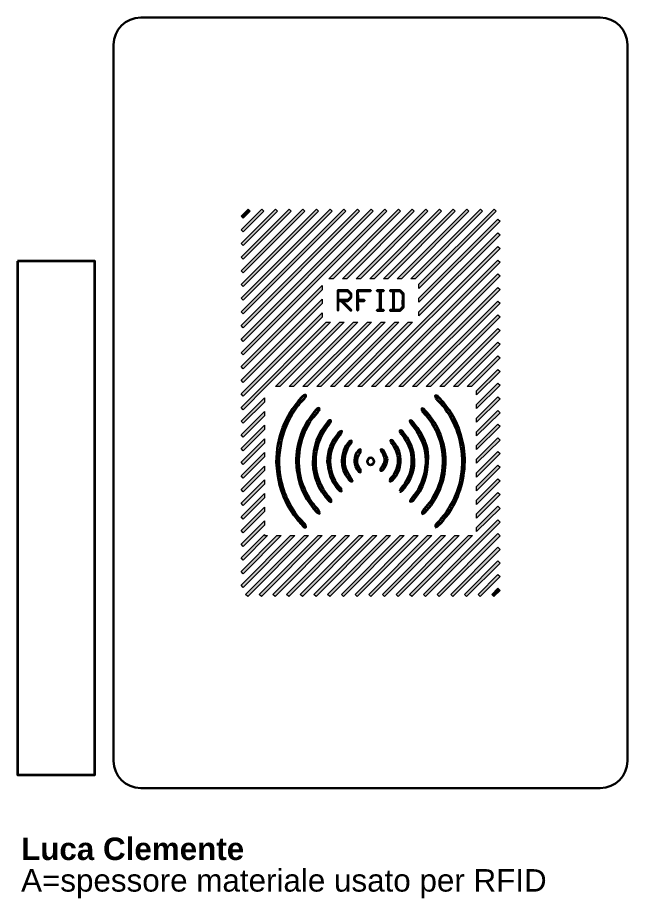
# Model space of a CAD drawing. Header units: inches. Extents: x 47 to 194, y 46 to 190.
# Drawn here: x 46.6 to 141.5, y 45.6 to 182.8 of the extents above; entities that cross this region are included whole.
import ezdxf

# ---------------------------------------------------------------- set-up
doc = ezdxf.new("R2010")
doc.units = ezdxf.units.IN
doc.header["$MEASUREMENT"] = 0
for name, color, linetype in [('engrave', 7, 'Continuous'), ('incisione', 7, 'Continuous'), ('Predefinito', 7, 'Continuous'), ('taglio', 7, 'Continuous')]:
    doc.layers.add(name, color=color, linetype=linetype)

# ---------------------------------------------------------------- blocks, each defined once
blk = doc.blocks.new('block 4')
at = {"layer": 'engrave', "color": 7, "lineweight": 35}
for points in [[(98.51, 139.18), (98.51, 139.72), (98.04, 140.18), (97.98, 140.24), (96.4, 140.24), (96.4, 137.16), (96.47, 137.16), (96.47, 138.65), (96.94, 138.65), (98.45, 137.13), (98.51, 137.18), (97.83, 137.85), (97.5, 138.18), (97.03, 138.65), (97.97, 138.65), (98.51, 139.18)], [(96.47, 138.72), (96.47, 140.18), (97.95, 140.18), (97.99, 140.13), (98.43, 139.69), (98.43, 139.2), (97.95, 138.72), (96.47, 138.72)]]:
    blk.add_lwpolyline(points, dxfattribs=at)
blk = doc.blocks.new('block 5')
at = {"layer": 'engrave', "color": 7, "lineweight": 35}
for points in [[(106.1, 140.24), (104.57, 140.24), (104.57, 140.18), (105.04, 140.18), (105.04, 137.2), (105.04, 137.19), (104.57, 137.19), (104.57, 137.13), (106.1, 137.13), (106.63, 137.66), (106.63, 139.72), (106.1, 140.24)], [(106.56, 137.68), (106.08, 137.19), (105.11, 137.19), (105.11, 140.18), (106.08, 140.18), (106.56, 139.69), (106.56, 137.68)]]:
    blk.add_lwpolyline(points, dxfattribs=at)
blk = doc.blocks.new('block 3')
at = {"layer": 'engrave'}
h = blk.add_hatch(color=7, dxfattribs=at)
h.dxf.hatch_style = 2
h.paths.add_polyline_path([(98.51, 139.18), (98.51, 139.72), (98.04, 140.18), (97.98, 140.24), (96.4, 140.24), (96.4, 137.16), (96.47, 137.16), (96.47, 138.65), (96.94, 138.65), (98.45, 137.13), (98.51, 137.18), (97.83, 137.85), (97.5, 138.18), (97.03, 138.65), (97.97, 138.65)])
h.paths.add_polyline_path([(96.47, 138.72), (96.47, 140.18), (97.95, 140.18), (97.99, 140.13), (98.43, 139.69), (98.43, 139.2), (97.95, 138.72)])
h = blk.add_hatch(color=7, dxfattribs=at)
h.dxf.hatch_style = 2
h.paths.add_polyline_path([(99.52, 140.18), (101.52, 140.18), (101.52, 140.24), (99.46, 140.24), (99.46, 137.16), (99.52, 137.16), (99.52, 138.65), (100.51, 138.65), (100.51, 138.72), (99.52, 138.72)])
h = blk.add_hatch(color=7, dxfattribs=at)
h.dxf.hatch_style = 2
h.paths.add_polyline_path([(103.08, 140.18), (103.55, 140.18), (103.55, 140.24), (102.53, 140.24), (102.53, 140.18), (103.01, 140.18), (103.01, 137.19), (102.53, 137.19), (102.53, 137.13), (103.55, 137.13), (103.55, 137.19), (103.08, 137.19)])
h = blk.add_hatch(color=7, dxfattribs=at)
h.dxf.hatch_style = 2
h.paths.add_polyline_path([(106.1, 140.24), (104.57, 140.24), (104.57, 140.18), (105.04, 140.18), (105.04, 137.2), (105.04, 137.19), (104.57, 137.19), (104.57, 137.13), (106.1, 137.13), (106.63, 137.66), (106.63, 139.72)])
h.paths.add_polyline_path([(106.56, 137.68), (106.08, 137.19), (105.11, 137.19), (105.11, 140.18), (106.08, 140.18), (106.56, 139.69)])
at = {"layer": 'engrave', "color": 7, "lineweight": 35}
for points in [[(99.52, 140.18), (101.52, 140.18), (101.52, 140.24), (99.46, 140.24), (99.46, 137.16), (99.52, 137.16), (99.52, 138.65), (100.51, 138.65), (100.51, 138.72), (99.52, 138.72), (99.52, 140.18)], [(103.08, 140.18), (103.55, 140.18), (103.55, 140.24), (102.53, 140.24), (102.53, 140.18), (103.01, 140.18), (103.01, 137.19), (102.53, 137.19), (102.53, 137.13), (103.55, 137.13), (103.55, 137.19), (103.08, 137.19), (103.08, 140.18)]]:
    blk.add_lwpolyline(points, dxfattribs=at)
at = {"layer": 'engrave'}
for name in ['block 4', 'block 5']:
    blk.add_blockref(name, (0, 0), dxfattribs=at)
blk = doc.blocks.new('block 6')
at = {"layer": 'engrave', "color": 7, "lineweight": 35}
for points in [[(98.51, 139.18), (98.51, 139.72), (98.04, 140.18), (97.98, 140.24), (96.4, 140.24), (96.4, 137.16), (96.47, 137.16), (96.47, 138.61), (96.51, 138.65), (96.94, 138.65), (98.45, 137.13), (98.51, 137.18), (97.83, 137.85), (97.5, 138.18), (97.03, 138.65), (97.97, 138.65), (98.51, 139.18)], [(96.47, 138.72), (96.47, 140.18), (97.95, 140.18), (97.99, 140.13), (98.43, 139.69), (98.43, 139.2), (97.95, 138.72), (96.47, 138.72)]]:
    blk.add_lwpolyline(points, dxfattribs=at)
blk = doc.blocks.new('block 8')
at = {"layer": 'engrave'}
h = blk.add_hatch(color=7, dxfattribs=at)
h.dxf.hatch_style = 2
h.paths.add_polyline_path([(81.67, 151.5), (81.34, 151.83), (82.43, 152.92), (82.76, 152.59)])
at = {"layer": 'engrave', "lineweight": 0}
blk.add_lwpolyline([(81.67, 151.5), (81.34, 151.83), (82.43, 152.92), (82.76, 152.59), (81.67, 151.5)], dxfattribs=at)
blk = doc.blocks.new('block 9')
at = {"layer": 'engrave'}
h = blk.add_hatch(color=7, dxfattribs=at)
h.dxf.hatch_style = 2
h.paths.add_polyline_path([(81.67, 149.37), (81.34, 149.7), (84.56, 152.92), (84.89, 152.59)])
at = {"layer": 'engrave', "lineweight": 0}
blk.add_lwpolyline([(81.67, 149.37), (81.34, 149.7), (84.56, 152.92), (84.89, 152.59), (81.67, 149.37)], dxfattribs=at)
blk = doc.blocks.new('block 10')
at = {"layer": 'engrave'}
h = blk.add_hatch(color=7, dxfattribs=at)
h.dxf.hatch_style = 2
h.paths.add_polyline_path([(81.67, 147.24), (81.34, 147.57), (86.69, 152.92), (87.02, 152.59)])
at = {"layer": 'engrave', "lineweight": 0}
blk.add_lwpolyline([(81.67, 147.24), (81.34, 147.57), (86.69, 152.92), (87.02, 152.59), (81.67, 147.24)], dxfattribs=at)
blk = doc.blocks.new('block 11')
at = {"layer": 'engrave'}
h = blk.add_hatch(color=7, dxfattribs=at)
h.dxf.hatch_style = 2
h.paths.add_polyline_path([(81.67, 145.11), (81.34, 145.44), (88.82, 152.92), (89.15, 152.59)])
at = {"layer": 'engrave', "lineweight": 0}
blk.add_lwpolyline([(81.67, 145.11), (81.34, 145.44), (88.82, 152.92), (89.15, 152.59), (81.67, 145.11)], dxfattribs=at)
blk = doc.blocks.new('block 12')
at = {"layer": 'engrave'}
h = blk.add_hatch(color=7, dxfattribs=at)
h.dxf.hatch_style = 2
h.paths.add_polyline_path([(81.67, 142.98), (81.34, 143.31), (90.95, 152.92), (91.28, 152.59)])
at = {"layer": 'engrave', "lineweight": 0}
blk.add_lwpolyline([(81.67, 142.98), (81.34, 143.31), (90.95, 152.92), (91.28, 152.59), (81.67, 142.98)], dxfattribs=at)
blk = doc.blocks.new('block 13')
at = {"layer": 'engrave'}
h = blk.add_hatch(color=7, dxfattribs=at)
h.dxf.hatch_style = 2
h.paths.add_polyline_path([(81.67, 140.85), (81.34, 141.18), (93.07, 152.92), (93.4, 152.59)])
at = {"layer": 'engrave', "lineweight": 0}
blk.add_lwpolyline([(81.67, 140.85), (81.34, 141.18), (93.07, 152.92), (93.4, 152.59), (81.67, 140.85)], dxfattribs=at)
blk = doc.blocks.new('block 14')
at = {"layer": 'engrave'}
h = blk.add_hatch(color=7, dxfattribs=at)
h.dxf.hatch_style = 2
h.paths.add_polyline_path([(81.67, 138.72), (81.34, 139.05), (95.2, 152.92), (95.53, 152.59)])
at = {"layer": 'engrave', "lineweight": 0}
blk.add_lwpolyline([(81.67, 138.72), (81.34, 139.05), (95.2, 152.92), (95.53, 152.59), (81.67, 138.72)], dxfattribs=at)
blk = doc.blocks.new('block 15')
at = {"layer": 'engrave'}
h = blk.add_hatch(color=7, dxfattribs=at)
h.dxf.hatch_style = 2
h.paths.add_polyline_path([(81.67, 136.59), (81.34, 136.92), (97.33, 152.92), (97.66, 152.59)])
at = {"layer": 'engrave', "lineweight": 0}
blk.add_lwpolyline([(81.67, 136.59), (81.34, 136.92), (97.33, 152.92), (97.66, 152.59), (81.67, 136.59)], dxfattribs=at)
blk = doc.blocks.new('block 16')
at = {"layer": 'engrave'}
h = blk.add_hatch(color=7, dxfattribs=at)
h.dxf.hatch_style = 2
h.paths.add_polyline_path([(81.67, 134.46), (81.34, 134.79), (99.47, 152.92), (99.8, 152.59)])
at = {"layer": 'engrave', "lineweight": 0}
blk.add_lwpolyline([(81.67, 134.46), (81.34, 134.79), (99.47, 152.92), (99.8, 152.59), (81.67, 134.46)], dxfattribs=at)
blk = doc.blocks.new('block 17')
at = {"layer": 'engrave'}
h = blk.add_hatch(color=7, dxfattribs=at)
h.dxf.hatch_style = 2
h.paths.add_polyline_path([(81.67, 132.33), (81.34, 132.66), (101.59, 152.92), (101.92, 152.59)])
at = {"layer": 'engrave', "lineweight": 0}
blk.add_lwpolyline([(81.67, 132.33), (81.34, 132.66), (101.59, 152.92), (101.92, 152.59), (81.67, 132.33)], dxfattribs=at)
blk = doc.blocks.new('block 18')
at = {"layer": 'engrave'}
h = blk.add_hatch(color=7, dxfattribs=at)
h.dxf.hatch_style = 2
h.paths.add_polyline_path([(81.67, 130.21), (81.34, 130.54), (103.72, 152.92), (104.05, 152.59)])
at = {"layer": 'engrave', "lineweight": 0}
blk.add_lwpolyline([(81.67, 130.21), (81.34, 130.54), (103.72, 152.92), (104.05, 152.59), (81.67, 130.21)], dxfattribs=at)
blk = doc.blocks.new('block 19')
at = {"layer": 'engrave'}
h = blk.add_hatch(color=7, dxfattribs=at)
h.dxf.hatch_style = 2
h.paths.add_polyline_path([(106.18, 152.58), (95.67, 142.07), (95.01, 142.07), (105.85, 152.92)])
h = blk.add_hatch(color=7, dxfattribs=at)
h.dxf.hatch_style = 2
h.paths.add_polyline_path([(81.34, 128.41), (93.96, 141.02), (93.96, 140.36), (81.67, 128.07)])
at = {"layer": 'engrave', "lineweight": 0}
for points in [[(106.18, 152.58), (95.67, 142.07), (95.01, 142.07), (105.85, 152.92), (106.18, 152.58)], [(81.34, 128.41), (93.96, 141.02), (93.96, 140.36), (81.67, 128.07), (81.34, 128.41)]]:
    blk.add_lwpolyline(points, dxfattribs=at)
blk = doc.blocks.new('block 20')
at = {"layer": 'engrave'}
h = blk.add_hatch(color=7, dxfattribs=at)
h.dxf.hatch_style = 2
h.paths.add_polyline_path([(108.31, 152.58), (97.8, 142.07), (97.14, 142.07), (107.98, 152.92)])
h = blk.add_hatch(color=7, dxfattribs=at)
h.dxf.hatch_style = 2
h.paths.add_polyline_path([(81.34, 126.27), (93.96, 138.89), (93.96, 138.23), (81.67, 125.94)])
at = {"layer": 'engrave', "lineweight": 0}
for points in [[(108.31, 152.58), (97.8, 142.07), (97.14, 142.07), (107.98, 152.92), (108.31, 152.58)], [(81.34, 126.27), (93.96, 138.89), (93.96, 138.23), (81.67, 125.94), (81.34, 126.27)]]:
    blk.add_lwpolyline(points, dxfattribs=at)
blk = doc.blocks.new('block 21')
at = {"layer": 'engrave'}
h = blk.add_hatch(color=7, dxfattribs=at)
h.dxf.hatch_style = 2
h.paths.add_polyline_path([(110.44, 152.58), (99.93, 142.07), (99.27, 142.07), (110.11, 152.92)])
h = blk.add_hatch(color=7, dxfattribs=at)
h.dxf.hatch_style = 2
h.paths.add_polyline_path([(98.04, 140.18), (97.99, 140.13), (97.95, 140.18), (97.37, 140.18), (97.44, 140.24), (97.98, 140.24)])
h = blk.add_hatch(color=7, dxfattribs=at)
h.dxf.hatch_style = 2
h.paths.add_polyline_path([(96.47, 138.72), (96.58, 138.72), (96.4, 138.54), (96.4, 139.21), (96.47, 139.28)])
h = blk.add_hatch(color=7, dxfattribs=at)
h.dxf.hatch_style = 2
h.paths.add_polyline_path([(81.34, 124.14), (93.96, 136.76), (93.96, 136.1), (81.67, 123.81)])
at = {"layer": 'engrave', "lineweight": 0}
for points in [[(110.44, 152.58), (99.93, 142.07), (99.27, 142.07), (110.11, 152.92), (110.44, 152.58)], [(98.04, 140.18), (97.99, 140.13), (97.95, 140.18), (97.37, 140.18), (97.44, 140.24), (97.98, 140.24), (98.04, 140.18)], [(96.47, 138.72), (96.58, 138.72), (96.4, 138.54), (96.4, 139.21), (96.47, 139.28), (96.47, 138.72)], [(81.34, 124.14), (93.96, 136.76), (93.96, 136.1), (81.67, 123.81), (81.34, 124.14)]]:
    blk.add_lwpolyline(points, dxfattribs=at)
blk = doc.blocks.new('block 22')
at = {"layer": 'engrave'}
h = blk.add_hatch(color=7, dxfattribs=at)
h.dxf.hatch_style = 2
h.paths.add_polyline_path([(112.57, 152.58), (102.06, 142.07), (101.39, 142.07), (112.24, 152.92)])
h = blk.add_hatch(color=7, dxfattribs=at)
h.dxf.hatch_style = 2
h.paths.add_polyline_path([(100.23, 140.24), (100.16, 140.18), (99.52, 140.18), (99.52, 139.54), (99.46, 139.47), (99.46, 140.14), (99.57, 140.24)])
h = blk.add_hatch(color=7, dxfattribs=at)
h.dxf.hatch_style = 2
h.paths.add_polyline_path([(97.5, 138.18), (97.83, 137.85), (97.79, 137.8), (97.45, 138.13)])
h = blk.add_hatch(color=7, dxfattribs=at)
h.dxf.hatch_style = 2
h.paths.add_polyline_path([(94.62, 135.3), (95.28, 135.3), (85.27, 125.28), (81.67, 121.68), (81.34, 122.01)])
at = {"layer": 'engrave', "lineweight": 0}
for points in [[(112.57, 152.58), (102.06, 142.07), (101.39, 142.07), (112.24, 152.92), (112.57, 152.58)], [(100.23, 140.24), (100.16, 140.18), (99.52, 140.18), (99.52, 139.54), (99.46, 139.47), (99.46, 140.14), (99.57, 140.24), (100.23, 140.24)], [(97.5, 138.18), (97.83, 137.85), (97.79, 137.8), (97.45, 138.13), (97.5, 138.18)], [(94.62, 135.3), (95.28, 135.3), (85.27, 125.28), (81.67, 121.68), (81.34, 122.01), (94.62, 135.3)]]:
    blk.add_lwpolyline(points, dxfattribs=at)
blk = doc.blocks.new('block 23')
at = {"layer": 'engrave'}
h = blk.add_hatch(color=7, dxfattribs=at)
h.dxf.hatch_style = 2
h.paths.add_polyline_path([(114.7, 152.58), (104.18, 142.07), (103.52, 142.07), (114.37, 152.92)])
h = blk.add_hatch(color=7, dxfattribs=at)
h.dxf.hatch_style = 2
h.paths.add_polyline_path([(100.17, 138.72), (100.51, 138.72), (100.51, 138.65), (100.1, 138.65)])
h = blk.add_hatch(color=7, dxfattribs=at)
h.dxf.hatch_style = 2
h.paths.add_polyline_path([(99.46, 138.01), (99.52, 138.08), (99.52, 137.41), (99.46, 137.34)])
h = blk.add_hatch(color=7, dxfattribs=at)
h.dxf.hatch_style = 2
h.paths.add_polyline_path([(96.74, 135.3), (97.41, 135.3), (87.4, 125.28), (86.73, 125.28)])
h = blk.add_hatch(color=7, dxfattribs=at)
h.dxf.hatch_style = 2
h.paths.add_polyline_path([(81.34, 119.89), (84.97, 123.52), (84.97, 122.86), (81.67, 119.56)])
at = {"layer": 'engrave', "lineweight": 0}
for points in [[(114.7, 152.58), (104.18, 142.07), (103.52, 142.07), (114.37, 152.92), (114.7, 152.58)], [(100.17, 138.72), (100.51, 138.72), (100.51, 138.65), (100.1, 138.65), (100.17, 138.72)], [(99.46, 138.01), (99.52, 138.08), (99.52, 137.41), (99.46, 137.34), (99.46, 138.01)], [(96.74, 135.3), (97.41, 135.3), (87.4, 125.28), (86.73, 125.28), (96.74, 135.3)], [(81.34, 119.89), (84.97, 123.52), (84.97, 122.86), (81.67, 119.56), (81.34, 119.89)]]:
    blk.add_lwpolyline(points, dxfattribs=at)
blk = doc.blocks.new('block 24')
at = {"layer": 'engrave'}
h = blk.add_hatch(color=7, dxfattribs=at)
h.dxf.hatch_style = 2
h.paths.add_polyline_path([(116.83, 152.58), (106.32, 142.07), (105.65, 142.07), (116.5, 152.92)])
h = blk.add_hatch(color=7, dxfattribs=at)
h.dxf.hatch_style = 2
h.paths.add_polyline_path([(103.01, 139.43), (103.08, 139.5), (103.08, 138.83), (103.01, 138.76)])
h = blk.add_hatch(color=7, dxfattribs=at)
h.dxf.hatch_style = 2
h.paths.add_polyline_path([(98.88, 135.3), (99.54, 135.3), (89.53, 125.28), (88.86, 125.28)])
h = blk.add_hatch(color=7, dxfattribs=at)
h.dxf.hatch_style = 2
h.paths.add_polyline_path([(81.34, 117.76), (84.97, 121.39), (84.97, 120.73), (81.67, 117.43)])
at = {"layer": 'engrave', "lineweight": 0}
for points in [[(116.83, 152.58), (106.32, 142.07), (105.65, 142.07), (116.5, 152.92), (116.83, 152.58)], [(103.01, 139.43), (103.08, 139.5), (103.08, 138.83), (103.01, 138.76), (103.01, 139.43)], [(98.88, 135.3), (99.54, 135.3), (89.53, 125.28), (88.86, 125.28), (98.88, 135.3)], [(81.34, 117.76), (84.97, 121.39), (84.97, 120.73), (81.67, 117.43), (81.34, 117.76)]]:
    blk.add_lwpolyline(points, dxfattribs=at)
blk = doc.blocks.new('block 25')
at = {"layer": 'engrave'}
h = blk.add_hatch(color=7, dxfattribs=at)
h.dxf.hatch_style = 2
h.paths.add_polyline_path([(118.96, 152.58), (108.45, 142.07), (107.78, 142.07), (118.63, 152.92)])
h = blk.add_hatch(color=7, dxfattribs=at)
h.dxf.hatch_style = 2
h.paths.add_polyline_path([(106.36, 139.98), (106.32, 139.94), (106.08, 140.18), (105.89, 140.18), (105.96, 140.24), (106.1, 140.24)])
h = blk.add_hatch(color=7, dxfattribs=at)
h.dxf.hatch_style = 2
h.paths.add_polyline_path([(105.11, 139.39), (105.11, 138.73), (105.04, 138.66), (105.04, 139.33)])
h = blk.add_hatch(color=7, dxfattribs=at)
h.dxf.hatch_style = 2
h.paths.add_polyline_path([(103.08, 137.19), (103.55, 137.19), (103.55, 137.18), (103.5, 137.13), (102.84, 137.13), (102.9, 137.19), (103.01, 137.3), (103.08, 137.37)])
h = blk.add_hatch(color=7, dxfattribs=at)
h.dxf.hatch_style = 2
h.paths.add_polyline_path([(101.01, 135.3), (101.67, 135.3), (91.66, 125.28), (90.99, 125.28)])
h = blk.add_hatch(color=7, dxfattribs=at)
h.dxf.hatch_style = 2
h.paths.add_polyline_path([(81.34, 115.63), (84.97, 119.26), (84.97, 118.6), (81.67, 115.3)])
at = {"layer": 'engrave', "lineweight": 0}
for points in [[(118.96, 152.58), (108.45, 142.07), (107.78, 142.07), (118.63, 152.92), (118.96, 152.58)], [(106.36, 139.98), (106.32, 139.94), (106.08, 140.18), (105.89, 140.18), (105.96, 140.24), (106.1, 140.24), (106.36, 139.98)], [(105.11, 139.39), (105.11, 138.73), (105.04, 138.66), (105.04, 139.33), (105.11, 139.39)], [(103.08, 137.19), (103.55, 137.19), (103.55, 137.18), (103.5, 137.13), (102.84, 137.13), (102.9, 137.19), (103.01, 137.3), (103.08, 137.37), (103.08, 137.19)], [(101.01, 135.3), (101.67, 135.3), (91.66, 125.28), (90.99, 125.28), (101.01, 135.3)], [(81.34, 115.63), (84.97, 119.26), (84.97, 118.6), (81.67, 115.3), (81.34, 115.63)]]:
    blk.add_lwpolyline(points, dxfattribs=at)
blk = doc.blocks.new('block 26')
at = {"layer": 'engrave'}
h = blk.add_hatch(color=7, dxfattribs=at)
h.dxf.hatch_style = 2
h.paths.add_polyline_path([(121.09, 152.58), (109.05, 140.54), (109.05, 141.21), (120.76, 152.92)])
h = blk.add_hatch(color=7, dxfattribs=at)
h.dxf.hatch_style = 2
h.paths.add_polyline_path([(106.63, 138.79), (106.63, 138.12), (106.56, 138.06), (106.56, 138.72)])
h = blk.add_hatch(color=7, dxfattribs=at)
h.dxf.hatch_style = 2
h.paths.add_polyline_path([(105.11, 137.19), (105.7, 137.19), (105.63, 137.13), (104.97, 137.13), (105.11, 137.26)])
h = blk.add_hatch(color=7, dxfattribs=at)
h.dxf.hatch_style = 2
h.paths.add_polyline_path([(103.14, 135.3), (103.8, 135.3), (93.79, 125.28), (93.13, 125.28)])
h = blk.add_hatch(color=7, dxfattribs=at)
h.dxf.hatch_style = 2
h.paths.add_polyline_path([(81.34, 113.5), (84.97, 117.13), (84.97, 116.47), (81.67, 113.17)])
at = {"layer": 'engrave', "lineweight": 0}
for points in [[(121.09, 152.58), (109.05, 140.54), (109.05, 141.21), (120.76, 152.92), (121.09, 152.58)], [(106.63, 138.79), (106.63, 138.12), (106.56, 138.06), (106.56, 138.72), (106.63, 138.79)], [(105.11, 137.19), (105.7, 137.19), (105.63, 137.13), (104.97, 137.13), (105.11, 137.26), (105.11, 137.19)], [(103.14, 135.3), (103.8, 135.3), (93.79, 125.28), (93.13, 125.28), (103.14, 135.3)], [(81.34, 113.5), (84.97, 117.13), (84.97, 116.47), (81.67, 113.17), (81.34, 113.5)]]:
    blk.add_lwpolyline(points, dxfattribs=at)
blk = doc.blocks.new('block 27')
at = {"layer": 'engrave'}
h = blk.add_hatch(color=7, dxfattribs=at)
h.dxf.hatch_style = 2
h.paths.add_polyline_path([(121.67, 151.04), (109.05, 138.42), (109.05, 139.08), (121.34, 151.37)])
h = blk.add_hatch(color=7, dxfattribs=at)
h.dxf.hatch_style = 2
h.paths.add_polyline_path([(105.27, 135.3), (105.93, 135.3), (95.92, 125.28), (95.26, 125.28)])
h = blk.add_hatch(color=7, dxfattribs=at)
h.dxf.hatch_style = 2
h.paths.add_polyline_path([(81.34, 111.37), (84.97, 115), (84.97, 114.34), (81.67, 111.03)])
at = {"layer": 'engrave', "lineweight": 0}
for points in [[(121.67, 151.04), (109.05, 138.42), (109.05, 139.08), (121.34, 151.37), (121.67, 151.04)], [(105.27, 135.3), (105.93, 135.3), (95.92, 125.28), (95.26, 125.28), (105.27, 135.3)], [(81.34, 111.37), (84.97, 115), (84.97, 114.34), (81.67, 111.03), (81.34, 111.37)]]:
    blk.add_lwpolyline(points, dxfattribs=at)
blk = doc.blocks.new('block 28')
at = {"layer": 'engrave'}
h = blk.add_hatch(color=7, dxfattribs=at)
h.dxf.hatch_style = 2
h.paths.add_polyline_path([(121.67, 148.91), (109.05, 136.29), (109.05, 136.95), (121.34, 149.24)])
h = blk.add_hatch(color=7, dxfattribs=at)
h.dxf.hatch_style = 2
h.paths.add_polyline_path([(107.39, 135.3), (108.05, 135.3), (98.04, 125.28), (97.38, 125.28)])
h = blk.add_hatch(color=7, dxfattribs=at)
h.dxf.hatch_style = 2
h.paths.add_polyline_path([(81.34, 109.24), (84.97, 112.88), (84.97, 112.21), (81.67, 108.91)])
at = {"layer": 'engrave', "lineweight": 0}
for points in [[(121.67, 148.91), (109.05, 136.29), (109.05, 136.95), (121.34, 149.24), (121.67, 148.91)], [(107.39, 135.3), (108.05, 135.3), (98.04, 125.28), (97.38, 125.28), (107.39, 135.3)], [(81.34, 109.24), (84.97, 112.88), (84.97, 112.21), (81.67, 108.91), (81.34, 109.24)]]:
    blk.add_lwpolyline(points, dxfattribs=at)
blk = doc.blocks.new('block 29')
at = {"layer": 'engrave'}
h = blk.add_hatch(color=7, dxfattribs=at)
h.dxf.hatch_style = 2
h.paths.add_polyline_path([(121.67, 146.78), (100.17, 125.28), (99.51, 125.28), (121.34, 147.11)])
h = blk.add_hatch(color=7, dxfattribs=at)
h.dxf.hatch_style = 2
h.paths.add_polyline_path([(81.34, 107.11), (84.97, 110.75), (84.97, 110.08), (81.67, 106.78)])
at = {"layer": 'engrave', "lineweight": 0}
for points in [[(121.67, 146.78), (100.17, 125.28), (99.51, 125.28), (121.34, 147.11), (121.67, 146.78)], [(81.34, 107.11), (84.97, 110.75), (84.97, 110.08), (81.67, 106.78), (81.34, 107.11)]]:
    blk.add_lwpolyline(points, dxfattribs=at)
blk = doc.blocks.new('block 30')
at = {"layer": 'engrave'}
h = blk.add_hatch(color=7, dxfattribs=at)
h.dxf.hatch_style = 2
h.paths.add_polyline_path([(121.67, 144.65), (102.3, 125.28), (101.64, 125.28), (121.34, 144.98)])
h = blk.add_hatch(color=7, dxfattribs=at)
h.dxf.hatch_style = 2
h.paths.add_polyline_path([(81.34, 104.98), (84.97, 108.61), (84.97, 107.95), (81.67, 104.65)])
at = {"layer": 'engrave', "lineweight": 0}
for points in [[(121.67, 144.65), (102.3, 125.28), (101.64, 125.28), (121.34, 144.98), (121.67, 144.65)], [(81.34, 104.98), (84.97, 108.61), (84.97, 107.95), (81.67, 104.65), (81.34, 104.98)]]:
    blk.add_lwpolyline(points, dxfattribs=at)
blk = doc.blocks.new('block 31')
at = {"layer": 'engrave'}
h = blk.add_hatch(color=7, dxfattribs=at)
h.dxf.hatch_style = 2
h.paths.add_polyline_path([(121.67, 142.52), (104.44, 125.28), (103.77, 125.28), (121.34, 142.85)])
h = blk.add_hatch(color=7, dxfattribs=at)
h.dxf.hatch_style = 2
h.paths.add_polyline_path([(81.34, 102.85), (84.97, 106.48), (84.97, 105.82), (81.67, 102.52)])
at = {"layer": 'engrave', "lineweight": 0}
for points in [[(121.67, 142.52), (104.44, 125.28), (103.77, 125.28), (121.34, 142.85), (121.67, 142.52)], [(81.34, 102.85), (84.97, 106.48), (84.97, 105.82), (81.67, 102.52), (81.34, 102.85)]]:
    blk.add_lwpolyline(points, dxfattribs=at)
blk = doc.blocks.new('block 32')
at = {"layer": 'engrave'}
h = blk.add_hatch(color=7, dxfattribs=at)
h.dxf.hatch_style = 2
h.paths.add_polyline_path([(121.67, 140.39), (106.56, 125.28), (105.9, 125.28), (121.34, 140.72)])
h = blk.add_hatch(color=7, dxfattribs=at)
h.dxf.hatch_style = 2
h.paths.add_polyline_path([(81.34, 100.72), (84.97, 104.35), (84.97, 103.69), (81.67, 100.39)])
at = {"layer": 'engrave', "lineweight": 0}
for points in [[(121.67, 140.39), (106.56, 125.28), (105.9, 125.28), (121.34, 140.72), (121.67, 140.39)], [(81.34, 100.72), (84.97, 104.35), (84.97, 103.69), (81.67, 100.39), (81.34, 100.72)]]:
    blk.add_lwpolyline(points, dxfattribs=at)
blk = doc.blocks.new('block 33')
at = {"layer": 'engrave'}
h = blk.add_hatch(color=7, dxfattribs=at)
h.dxf.hatch_style = 2
h.paths.add_polyline_path([(121.67, 138.26), (108.69, 125.28), (108.03, 125.28), (121.34, 138.59)])
h = blk.add_hatch(color=7, dxfattribs=at)
h.dxf.hatch_style = 2
h.paths.add_polyline_path([(84.97, 102.07), (85.47, 102.07), (81.67, 98.26), (81.34, 98.6), (84.97, 102.23)])
at = {"layer": 'engrave', "lineweight": 0}
for points in [[(121.67, 138.26), (108.69, 125.28), (108.03, 125.28), (121.34, 138.59), (121.67, 138.26)], [(84.97, 102.07), (85.47, 102.07), (81.67, 98.26), (81.34, 98.6), (84.97, 102.23), (84.97, 102.07)]]:
    blk.add_lwpolyline(points, dxfattribs=at)
blk = doc.blocks.new('block 34')
at = {"layer": 'engrave'}
h = blk.add_hatch(color=7, dxfattribs=at)
h.dxf.hatch_style = 2
h.paths.add_polyline_path([(121.67, 136.13), (110.82, 125.28), (110.16, 125.28), (121.34, 136.46)])
h = blk.add_hatch(color=7, dxfattribs=at)
h.dxf.hatch_style = 2
h.paths.add_polyline_path([(86.94, 102.07), (87.6, 102.07), (81.67, 96.13), (81.34, 96.47)])
at = {"layer": 'engrave', "lineweight": 0}
for points in [[(121.67, 136.13), (110.82, 125.28), (110.16, 125.28), (121.34, 136.46), (121.67, 136.13)], [(86.94, 102.07), (87.6, 102.07), (81.67, 96.13), (81.34, 96.47), (86.94, 102.07)]]:
    blk.add_lwpolyline(points, dxfattribs=at)
blk = doc.blocks.new('block 35')
at = {"layer": 'engrave'}
h = blk.add_hatch(color=7, dxfattribs=at)
h.dxf.hatch_style = 2
h.paths.add_polyline_path([(121.67, 134), (112.95, 125.28), (112.29, 125.28), (121.34, 134.33)])
h = blk.add_hatch(color=7, dxfattribs=at)
h.dxf.hatch_style = 2
h.paths.add_polyline_path([(89.07, 102.07), (89.74, 102.07), (81.67, 94), (81.34, 94.33)])
at = {"layer": 'engrave', "lineweight": 0}
for points in [[(121.67, 134), (112.95, 125.28), (112.29, 125.28), (121.34, 134.33), (121.67, 134)], [(89.07, 102.07), (89.74, 102.07), (81.67, 94), (81.34, 94.33), (89.07, 102.07)]]:
    blk.add_lwpolyline(points, dxfattribs=at)
blk = doc.blocks.new('block 36')
at = {"layer": 'engrave'}
h = blk.add_hatch(color=7, dxfattribs=at)
h.dxf.hatch_style = 2
h.paths.add_polyline_path([(121.67, 131.87), (115.08, 125.28), (114.42, 125.28), (121.34, 132.2)])
h = blk.add_hatch(color=7, dxfattribs=at)
h.dxf.hatch_style = 2
h.paths.add_polyline_path([(91.2, 102.07), (91.87, 102.07), (82.39, 92.59), (82.06, 92.92)])
at = {"layer": 'engrave', "lineweight": 0}
for points in [[(121.67, 131.87), (115.08, 125.28), (114.42, 125.28), (121.34, 132.2), (121.67, 131.87)], [(91.2, 102.07), (91.87, 102.07), (82.39, 92.59), (82.06, 92.92), (91.2, 102.07)]]:
    blk.add_lwpolyline(points, dxfattribs=at)
blk = doc.blocks.new('block 37')
at = {"layer": 'engrave'}
h = blk.add_hatch(color=7, dxfattribs=at)
h.dxf.hatch_style = 2
h.paths.add_polyline_path([(121.67, 129.74), (117.21, 125.28), (116.55, 125.28), (121.34, 130.07)])
h = blk.add_hatch(color=7, dxfattribs=at)
h.dxf.hatch_style = 2
h.paths.add_polyline_path([(93.33, 102.07), (94, 102.07), (84.52, 92.59), (84.19, 92.92)])
at = {"layer": 'engrave', "lineweight": 0}
for points in [[(121.67, 129.74), (117.21, 125.28), (116.55, 125.28), (121.34, 130.07), (121.67, 129.74)], [(93.33, 102.07), (94, 102.07), (84.52, 92.59), (84.19, 92.92), (93.33, 102.07)]]:
    blk.add_lwpolyline(points, dxfattribs=at)
blk = doc.blocks.new('block 38')
at = {"layer": 'engrave'}
h = blk.add_hatch(color=7, dxfattribs=at)
h.dxf.hatch_style = 2
h.paths.add_polyline_path([(121.67, 127.62), (118.03, 123.98), (118.03, 124.64), (121.34, 127.95)])
h = blk.add_hatch(color=7, dxfattribs=at)
h.dxf.hatch_style = 2
h.paths.add_polyline_path([(95.46, 102.07), (96.12, 102.07), (86.64, 92.59), (86.31, 92.92)])
at = {"layer": 'engrave', "lineweight": 0}
for points in [[(121.67, 127.62), (118.03, 123.98), (118.03, 124.64), (121.34, 127.95), (121.67, 127.62)], [(95.46, 102.07), (96.12, 102.07), (86.64, 92.59), (86.31, 92.92), (95.46, 102.07)]]:
    blk.add_lwpolyline(points, dxfattribs=at)
blk = doc.blocks.new('block 39')
at = {"layer": 'engrave'}
h = blk.add_hatch(color=7, dxfattribs=at)
h.dxf.hatch_style = 2
h.paths.add_polyline_path([(121.67, 125.48), (118.03, 121.85), (118.03, 122.51), (121.34, 125.82)])
h = blk.add_hatch(color=7, dxfattribs=at)
h.dxf.hatch_style = 2
h.paths.add_polyline_path([(97.59, 102.07), (98.25, 102.07), (88.77, 92.59), (88.44, 92.92)])
at = {"layer": 'engrave', "lineweight": 0}
for points in [[(121.67, 125.48), (118.03, 121.85), (118.03, 122.51), (121.34, 125.82), (121.67, 125.48)], [(97.59, 102.07), (98.25, 102.07), (88.77, 92.59), (88.44, 92.92), (97.59, 102.07)]]:
    blk.add_lwpolyline(points, dxfattribs=at)
blk = doc.blocks.new('block 40')
at = {"layer": 'engrave'}
h = blk.add_hatch(color=7, dxfattribs=at)
h.dxf.hatch_style = 2
h.paths.add_polyline_path([(121.67, 123.35), (118.03, 119.72), (118.03, 120.38), (121.34, 123.69)])
h = blk.add_hatch(color=7, dxfattribs=at)
h.dxf.hatch_style = 2
h.paths.add_polyline_path([(99.72, 102.07), (100.38, 102.07), (90.9, 92.59), (90.57, 92.92)])
at = {"layer": 'engrave', "lineweight": 0}
for points in [[(121.67, 123.35), (118.03, 119.72), (118.03, 120.38), (121.34, 123.69), (121.67, 123.35)], [(99.72, 102.07), (100.38, 102.07), (90.9, 92.59), (90.57, 92.92), (99.72, 102.07)]]:
    blk.add_lwpolyline(points, dxfattribs=at)
blk = doc.blocks.new('block 41')
at = {"layer": 'engrave'}
h = blk.add_hatch(color=7, dxfattribs=at)
h.dxf.hatch_style = 2
h.paths.add_polyline_path([(121.67, 121.22), (118.03, 117.59), (118.03, 118.25), (121.34, 121.55)])
h = blk.add_hatch(color=7, dxfattribs=at)
h.dxf.hatch_style = 2
h.paths.add_polyline_path([(101.85, 102.07), (102.51, 102.07), (93.03, 92.59), (92.7, 92.92)])
at = {"layer": 'engrave', "lineweight": 0}
for points in [[(121.67, 121.22), (118.03, 117.59), (118.03, 118.25), (121.34, 121.55), (121.67, 121.22)], [(101.85, 102.07), (102.51, 102.07), (93.03, 92.59), (92.7, 92.92), (101.85, 102.07)]]:
    blk.add_lwpolyline(points, dxfattribs=at)
blk = doc.blocks.new('block 42')
at = {"layer": 'engrave'}
h = blk.add_hatch(color=7, dxfattribs=at)
h.dxf.hatch_style = 2
h.paths.add_polyline_path([(121.67, 119.1), (118.03, 115.46), (118.03, 116.13), (121.34, 119.43)])
h = blk.add_hatch(color=7, dxfattribs=at)
h.dxf.hatch_style = 2
h.paths.add_polyline_path([(103.98, 102.07), (104.64, 102.07), (95.16, 92.59), (94.83, 92.92)])
at = {"layer": 'engrave', "lineweight": 0}
for points in [[(121.67, 119.1), (118.03, 115.46), (118.03, 116.13), (121.34, 119.43), (121.67, 119.1)], [(103.98, 102.07), (104.64, 102.07), (95.16, 92.59), (94.83, 92.92), (103.98, 102.07)]]:
    blk.add_lwpolyline(points, dxfattribs=at)
blk = doc.blocks.new('block 43')
at = {"layer": 'engrave'}
h = blk.add_hatch(color=7, dxfattribs=at)
h.dxf.hatch_style = 2
h.paths.add_polyline_path([(121.67, 116.96), (118.03, 113.33), (118.03, 113.99), (121.34, 117.3)])
h = blk.add_hatch(color=7, dxfattribs=at)
h.dxf.hatch_style = 2
h.paths.add_polyline_path([(106.1, 102.07), (106.77, 102.07), (97.29, 92.59), (96.96, 92.92)])
at = {"layer": 'engrave', "lineweight": 0}
for points in [[(121.67, 116.96), (118.03, 113.33), (118.03, 113.99), (121.34, 117.3), (121.67, 116.96)], [(106.1, 102.07), (106.77, 102.07), (97.29, 92.59), (96.96, 92.92), (106.1, 102.07)]]:
    blk.add_lwpolyline(points, dxfattribs=at)
blk = doc.blocks.new('block 44')
at = {"layer": 'engrave'}
h = blk.add_hatch(color=7, dxfattribs=at)
h.dxf.hatch_style = 2
h.paths.add_polyline_path([(121.67, 114.84), (118.03, 111.2), (118.03, 111.87), (121.34, 115.17)])
h = blk.add_hatch(color=7, dxfattribs=at)
h.dxf.hatch_style = 2
h.paths.add_polyline_path([(108.23, 102.07), (108.9, 102.07), (99.42, 92.59), (99.09, 92.92)])
at = {"layer": 'engrave', "lineweight": 0}
for points in [[(121.67, 114.84), (118.03, 111.2), (118.03, 111.87), (121.34, 115.17), (121.67, 114.84)], [(108.23, 102.07), (108.9, 102.07), (99.42, 92.59), (99.09, 92.92), (108.23, 102.07)]]:
    blk.add_lwpolyline(points, dxfattribs=at)
blk = doc.blocks.new('block 45')
at = {"layer": 'engrave'}
h = blk.add_hatch(color=7, dxfattribs=at)
h.dxf.hatch_style = 2
h.paths.add_polyline_path([(121.67, 112.71), (118.03, 109.07), (118.03, 109.74), (121.34, 113.04)])
h = blk.add_hatch(color=7, dxfattribs=at)
h.dxf.hatch_style = 2
h.paths.add_polyline_path([(110.37, 102.07), (111.03, 102.07), (101.55, 92.59), (101.22, 92.92)])
at = {"layer": 'engrave', "lineweight": 0}
for points in [[(121.67, 112.71), (118.03, 109.07), (118.03, 109.74), (121.34, 113.04), (121.67, 112.71)], [(110.37, 102.07), (111.03, 102.07), (101.55, 92.59), (101.22, 92.92), (110.37, 102.07)]]:
    blk.add_lwpolyline(points, dxfattribs=at)
blk = doc.blocks.new('block 46')
at = {"layer": 'engrave'}
h = blk.add_hatch(color=7, dxfattribs=at)
h.dxf.hatch_style = 2
h.paths.add_polyline_path([(121.67, 110.58), (118.03, 106.94), (118.03, 107.61), (121.34, 110.91)])
h = blk.add_hatch(color=7, dxfattribs=at)
h.dxf.hatch_style = 2
h.paths.add_polyline_path([(112.5, 102.07), (113.16, 102.07), (103.68, 92.59), (103.35, 92.92)])
at = {"layer": 'engrave', "lineweight": 0}
for points in [[(121.67, 110.58), (118.03, 106.94), (118.03, 107.61), (121.34, 110.91), (121.67, 110.58)], [(112.5, 102.07), (113.16, 102.07), (103.68, 92.59), (103.35, 92.92), (112.5, 102.07)]]:
    blk.add_lwpolyline(points, dxfattribs=at)
blk = doc.blocks.new('block 47')
at = {"layer": 'engrave'}
h = blk.add_hatch(color=7, dxfattribs=at)
h.dxf.hatch_style = 2
h.paths.add_polyline_path([(121.67, 108.45), (118.03, 104.81), (118.03, 105.47), (121.34, 108.78)])
h = blk.add_hatch(color=7, dxfattribs=at)
h.dxf.hatch_style = 2
h.paths.add_polyline_path([(114.63, 102.07), (115.29, 102.07), (105.81, 92.59), (105.48, 92.92)])
at = {"layer": 'engrave', "lineweight": 0}
for points in [[(121.67, 108.45), (118.03, 104.81), (118.03, 105.47), (121.34, 108.78), (121.67, 108.45)], [(114.63, 102.07), (115.29, 102.07), (105.81, 92.59), (105.48, 92.92), (114.63, 102.07)]]:
    blk.add_lwpolyline(points, dxfattribs=at)
blk = doc.blocks.new('block 48')
at = {"layer": 'engrave'}
h = blk.add_hatch(color=7, dxfattribs=at)
h.dxf.hatch_style = 2
h.paths.add_polyline_path([(121.67, 106.32), (118.03, 102.69), (118.03, 103.35), (121.34, 106.65)])
h = blk.add_hatch(color=7, dxfattribs=at)
h.dxf.hatch_style = 2
h.paths.add_polyline_path([(116.75, 102.07), (117.41, 102.07), (107.93, 92.59), (107.6, 92.92)])
at = {"layer": 'engrave', "lineweight": 0}
for points in [[(121.67, 106.32), (118.03, 102.69), (118.03, 103.35), (121.34, 106.65), (121.67, 106.32)], [(116.75, 102.07), (117.41, 102.07), (107.93, 92.59), (107.6, 92.92), (116.75, 102.07)]]:
    blk.add_lwpolyline(points, dxfattribs=at)
blk = doc.blocks.new('block 49')
at = {"layer": 'engrave'}
h = blk.add_hatch(color=7, dxfattribs=at)
h.dxf.hatch_style = 2
h.paths.add_polyline_path([(110.06, 92.59), (109.73, 92.92), (121.34, 104.52), (121.67, 104.19)])
at = {"layer": 'engrave', "lineweight": 0}
blk.add_lwpolyline([(110.06, 92.59), (109.73, 92.92), (121.34, 104.52), (121.67, 104.19), (110.06, 92.59)], dxfattribs=at)
blk = doc.blocks.new('block 50')
at = {"layer": 'engrave'}
h = blk.add_hatch(color=7, dxfattribs=at)
h.dxf.hatch_style = 2
h.paths.add_polyline_path([(112.2, 92.59), (111.87, 92.92), (121.34, 102.39), (121.67, 102.06)])
at = {"layer": 'engrave', "lineweight": 0}
blk.add_lwpolyline([(112.2, 92.59), (111.87, 92.92), (121.34, 102.39), (121.67, 102.06), (112.2, 92.59)], dxfattribs=at)
blk = doc.blocks.new('block 51')
at = {"layer": 'engrave'}
h = blk.add_hatch(color=7, dxfattribs=at)
h.dxf.hatch_style = 2
h.paths.add_polyline_path([(114.33, 92.59), (114, 92.92), (121.34, 100.26), (121.67, 99.93)])
at = {"layer": 'engrave', "lineweight": 0}
blk.add_lwpolyline([(114.33, 92.59), (114, 92.92), (121.34, 100.26), (121.67, 99.93), (114.33, 92.59)], dxfattribs=at)
blk = doc.blocks.new('block 52')
at = {"layer": 'engrave'}
h = blk.add_hatch(color=7, dxfattribs=at)
h.dxf.hatch_style = 2
h.paths.add_polyline_path([(116.46, 92.59), (116.13, 92.92), (121.34, 98.13), (121.67, 97.8)])
at = {"layer": 'engrave', "lineweight": 0}
blk.add_lwpolyline([(116.46, 92.59), (116.13, 92.92), (121.34, 98.13), (121.67, 97.8), (116.46, 92.59)], dxfattribs=at)
blk = doc.blocks.new('block 53')
at = {"layer": 'engrave'}
h = blk.add_hatch(color=7, dxfattribs=at)
h.dxf.hatch_style = 2
h.paths.add_polyline_path([(118.58, 92.59), (118.25, 92.92), (121.34, 96.01), (121.67, 95.68)])
at = {"layer": 'engrave', "lineweight": 0}
blk.add_lwpolyline([(118.58, 92.59), (118.25, 92.92), (121.34, 96.01), (121.67, 95.68), (118.58, 92.59)], dxfattribs=at)
blk = doc.blocks.new('block 54')
at = {"layer": 'engrave'}
h = blk.add_hatch(color=7, dxfattribs=at)
h.dxf.hatch_style = 2
h.paths.add_polyline_path([(120.71, 92.59), (120.38, 92.92), (121.34, 93.87), (121.67, 93.54)])
at = {"layer": 'engrave', "lineweight": 0}
blk.add_lwpolyline([(120.71, 92.59), (120.38, 92.92), (121.34, 93.87), (121.67, 93.54), (120.71, 92.59)], dxfattribs=at)
blk = doc.blocks.new('block 7')
at = {"layer": 'engrave'}
for name in ['block 8', 'block 9', 'block 10', 'block 11', 'block 12', 'block 13', 'block 14', 'block 15', 'block 16', 'block 17', 'block 18', 'block 19', 'block 20', 'block 21', 'block 22', 'block 23', 'block 24', 'block 25', 'block 26', 'block 27', 'block 28', 'block 29', 'block 30', 'block 31', 'block 32', 'block 33', 'block 34', 'block 35', 'block 36', 'block 37', 'block 38', 'block 39', 'block 40', 'block 41', 'block 42', 'block 43', 'block 44', 'block 45', 'block 46', 'block 47', 'block 48', 'block 49', 'block 50', 'block 51', 'block 52', 'block 53', 'block 54']:
    blk.add_blockref(name, (0, 0), dxfattribs=at)
blk = doc.blocks.new('block 2')
at = {"layer": 'engrave', "color": 7, "lineweight": 35}
for points in [[(99.52, 138.08), (99.52, 137.41), (99.52, 137.16), (99.46, 137.16), (99.46, 137.34), (99.46, 138.01), (99.46, 139.47), (99.46, 140.14), (99.46, 140.24), (99.57, 140.24), (100.23, 140.24), (101.52, 140.24), (101.52, 140.18), (100.16, 140.18)], [(102.53, 140.24), (103.55, 140.24), (103.55, 140.18), (103.08, 140.18), (103.08, 137.19), (103.55, 137.19), (103.55, 137.13), (102.53, 137.13), (102.53, 137.19), (102.9, 137.19), (103.01, 137.3), (103.01, 140.18), (102.53, 140.18), (102.53, 140.24)], [(106.1, 140.24), (104.57, 140.24), (104.57, 140.18), (105.04, 140.18), (105.04, 137.2), (105.04, 137.19), (104.57, 137.19), (104.57, 137.13), (106.1, 137.13), (106.63, 137.66), (106.63, 139.72), (106.1, 140.24)], [(105.89, 140.18), (106.08, 140.18), (106.32, 139.94)], [(99.52, 139.54), (99.52, 138.72), (100.17, 138.72), (100.51, 138.72), (100.51, 138.65), (100.1, 138.65)], [(105.11, 138.73), (105.11, 139.39)], [(106.56, 138.06), (106.56, 138.72)], [(105.7, 137.19), (105.11, 137.19), (105.11, 137.26)]]:
    blk.add_lwpolyline(points, dxfattribs=at)
for points, knots in [([(86.83, 113.53), (86.85, 117.33), (88.15, 120.63), (90.66, 123.47), (90.8, 123.63), (90.94, 123.78), (91.11, 123.91), (91.19, 123.97), (91.33, 123.95), (91.44, 123.96), (91.42, 123.85), (91.43, 123.71), (91.37, 123.63), (90.95, 123.12), (90.48, 122.65), (90.09, 122.12), (88.9, 120.53), (88.07, 118.78), (87.65, 116.83), (87.25, 114.94), (87.16, 113.05), (87.51, 111.16), (88, 108.44), (89.17, 106.04), (91.1, 104.02), (91.21, 103.91), (91.32, 103.8), (91.39, 103.67), (91.44, 103.59), (91.41, 103.47), (91.42, 103.37), (91.31, 103.39), (91.16, 103.37), (91.1, 103.44), (90.58, 104.03), (90.04, 104.6), (89.58, 105.24), (88.19, 107.15), (87.33, 109.29), (87.02, 111.65), (86.94, 112.27), (86.89, 112.9), (86.83, 113.53)], [0, 0, 0, 0, 1, 1, 1, 2, 2, 2, 3, 3, 3, 4, 4, 4, 5, 5, 5, 6, 6, 6, 7, 7, 7, 8, 8, 8, 9, 9, 9, 10, 10, 10, 11, 11, 11, 12, 12, 12, 13, 13, 13, 14, 14, 14, 14]), ([(111.73, 103.37), (111.68, 103.41), (111.59, 103.45), (111.6, 103.48), (111.61, 103.58), (111.62, 103.7), (111.68, 103.78), (111.93, 104.08), (112.21, 104.36), (112.46, 104.66), (114.9, 107.56), (115.99, 110.91), (115.72, 114.67), (115.49, 117.95), (114.21, 120.79), (111.95, 123.19), (111.86, 123.29), (111.74, 123.38), (111.68, 123.5), (111.62, 123.61), (111.61, 123.74), (111.58, 123.86), (111.71, 123.83), (111.89, 123.85), (111.97, 123.77), (112.39, 123.32), (112.81, 122.86), (113.19, 122.38), (114.6, 120.58), (115.49, 118.54), (115.93, 116.31), (116.21, 114.87), (116.24, 113.39), (116.06, 111.92), (115.87, 110.44), (115.48, 109.01), (114.86, 107.66), (114.15, 106.13), (113.23, 104.75), (112, 103.58), (111.93, 103.51), (111.83, 103.45), (111.73, 103.37)], [0, 0, 0, 0, 1, 1, 1, 2, 2, 2, 3, 3, 3, 4, 4, 4, 5, 5, 5, 6, 6, 6, 7, 7, 7, 8, 8, 8, 9, 9, 9, 10, 10, 10, 11, 11, 11, 12, 12, 12, 13, 13, 13, 14, 14, 14, 14]), ([(89.92, 113.39), (89.94, 116.75), (91, 119.39), (93.04, 121.65), (93.1, 121.73), (93.17, 121.81), (93.25, 121.85), (93.33, 121.89), (93.42, 121.88), (93.51, 121.9), (93.52, 121.8), (93.57, 121.67), (93.52, 121.6), (93.39, 121.41), (93.23, 121.23), (93.07, 121.05), (91.68, 119.48), (90.85, 117.64), (90.51, 115.57), (90.02, 112.6), (90.64, 109.86), (92.32, 107.38), (92.65, 106.89), (93.07, 106.47), (93.42, 106), (93.52, 105.88), (93.52, 105.69), (93.56, 105.53), (93.42, 105.59), (93.24, 105.61), (93.15, 105.71), (91.52, 107.42), (90.47, 109.43), (90.11, 111.78), (90.01, 112.41), (89.96, 113.06), (89.92, 113.39)], [0, 0, 0, 0, 1, 1, 1, 2, 2, 2, 3, 3, 3, 4, 4, 4, 5, 5, 5, 6, 6, 6, 7, 7, 7, 8, 8, 8, 9, 9, 9, 10, 10, 10, 11, 11, 11, 12, 12, 12, 12]), ([(109.68, 105.46), (109.62, 105.51), (109.55, 105.54), (109.55, 105.57), (109.56, 105.69), (109.57, 105.83), (109.63, 105.91), (109.97, 106.34), (110.36, 106.73), (110.68, 107.18), (111.88, 108.87), (112.58, 110.74), (112.72, 112.83), (112.95, 116.13), (111.87, 118.95), (109.66, 121.36), (109.62, 121.4), (109.56, 121.44), (109.55, 121.48), (109.52, 121.6), (109.51, 121.73), (109.49, 121.85), (109.6, 121.82), (109.75, 121.82), (109.82, 121.75), (110.17, 121.38), (110.54, 121), (110.85, 120.59), (112.59, 118.24), (113.38, 115.6), (113.14, 112.69), (112.92, 109.99), (111.83, 107.64), (109.95, 105.67), (109.88, 105.6), (109.78, 105.54), (109.68, 105.46)], [0, 0, 0, 0, 1, 1, 1, 2, 2, 2, 3, 3, 3, 4, 4, 4, 5, 5, 5, 6, 6, 6, 7, 7, 7, 8, 8, 8, 9, 9, 9, 10, 10, 10, 11, 11, 11, 12, 12, 12, 12]), ([(92.54, 113.28), (92.53, 116.01), (93.31, 118.05), (94.87, 119.8), (94.93, 119.87), (94.98, 119.95), (95.05, 119.98), (95.12, 120.01), (95.23, 120.02), (95.3, 119.99), (95.34, 119.98), (95.36, 119.84), (95.33, 119.78), (95.29, 119.67), (95.21, 119.56), (95.13, 119.47), (93.84, 118.02), (93.16, 116.33), (93.01, 114.41), (92.81, 111.87), (93.59, 109.67), (95.28, 107.78), (95.37, 107.68), (95.36, 107.49), (95.4, 107.35), (95.26, 107.4), (95.08, 107.42), (94.99, 107.52), (93.39, 109.26), (92.57, 111.3), (92.54, 113.28)], [0, 0, 0, 0, 1, 1, 1, 2, 2, 2, 3, 3, 3, 4, 4, 4, 5, 5, 5, 6, 6, 6, 7, 7, 7, 8, 8, 8, 9, 9, 9, 10, 10, 10, 10]), ([(110.48, 114.44), (110.51, 111.39), (109.72, 109.39), (108.24, 107.65), (108.2, 107.61), (108.17, 107.55), (108.12, 107.53), (107.99, 107.48), (107.84, 107.44), (107.7, 107.4), (107.73, 107.54), (107.72, 107.71), (107.81, 107.8), (108.48, 108.53), (109.04, 109.34), (109.4, 110.26), (110.7, 113.57), (110.21, 116.59), (107.93, 119.33), (107.78, 119.5), (107.72, 119.74), (107.62, 119.95), (107.98, 120.1), (108.07, 119.77), (108.23, 119.59), (109.92, 117.66), (110.45, 115.72), (110.48, 114.44)], [0, 0, 0, 0, 1, 1, 1, 2, 2, 2, 3, 3, 3, 4, 4, 4, 5, 5, 5, 6, 6, 6, 7, 7, 7, 8, 8, 8, 9, 9, 9, 9]), ([(94.75, 113.58), (94.81, 115.28), (95.39, 116.75), (96.46, 118.02), (96.6, 118.19), (96.86, 118.25), (97.06, 118.36), (96.97, 118.16), (96.93, 117.92), (96.79, 117.77), (95.9, 116.78), (95.4, 115.61), (95.28, 114.32), (95.11, 112.53), (95.59, 110.91), (96.79, 109.53), (96.84, 109.48), (96.91, 109.44), (96.93, 109.38), (96.96, 109.26), (96.96, 109.13), (96.97, 109.01), (96.86, 109.05), (96.73, 109.05), (96.65, 109.12), (95.88, 109.86), (95.38, 110.76), (95.1, 111.78), (94.94, 112.36), (94.87, 112.98), (94.75, 113.58)], [0, 0, 0, 0, 1, 1, 1, 2, 2, 2, 3, 3, 3, 4, 4, 4, 5, 5, 5, 6, 6, 6, 7, 7, 7, 8, 8, 8, 9, 9, 9, 10, 10, 10, 10]), ([(106.06, 109), (106.13, 109.16), (106.16, 109.36), (106.27, 109.48), (107.1, 110.4), (107.64, 111.45), (107.82, 112.68), (108.12, 114.66), (107.59, 116.39), (106.28, 117.9), (106.16, 118.03), (106.01, 118.34), (106.05, 118.38), (106.31, 118.61), (106.45, 118.31), (106.57, 118.17), (107.5, 117.11), (108.09, 115.9), (108.26, 114.49), (108.51, 112.44), (107.91, 110.68), (106.52, 109.18), (106.43, 109.08), (106.31, 109), (106.21, 108.92), (106.16, 108.95), (106.11, 108.97), (106.06, 109)], [0, 0, 0, 0, 1, 1, 1, 2, 2, 2, 3, 3, 3, 4, 4, 4, 5, 5, 5, 6, 6, 6, 7, 7, 7, 8, 8, 8, 9, 9, 9, 9]), ([(98.51, 110.5), (98.37, 110.63), (98.21, 110.73), (98.08, 110.87), (96.68, 112.49), (96.71, 115.08), (98.15, 116.67), (98.24, 116.77), (98.42, 116.78), (98.56, 116.84), (98.53, 116.7), (98.54, 116.52), (98.45, 116.42), (97.22, 114.93), (97.13, 112.76), (98.34, 111.21), (98.48, 111.03), (98.57, 110.82), (98.68, 110.62), (98.62, 110.58), (98.57, 110.54), (98.51, 110.5)], [0, 0, 0, 0, 1, 1, 1, 2, 2, 2, 3, 3, 3, 4, 4, 4, 5, 5, 5, 6, 6, 6, 7, 7, 7, 7]), ([(106.15, 113.53), (106.15, 112.45), (105.68, 111.51), (104.93, 110.71), (104.84, 110.6), (104.64, 110.59), (104.49, 110.54), (104.54, 110.68), (104.54, 110.86), (104.64, 110.97), (105.38, 111.79), (105.79, 112.75), (105.77, 113.87), (105.75, 114.79), (105.41, 115.58), (104.87, 116.31), (104.74, 116.48), (104.7, 116.71), (104.62, 116.91), (104.95, 117.03), (105.03, 116.74), (105.16, 116.57), (105.89, 115.71), (106.21, 114.7), (106.15, 113.53)], [0, 0, 0, 0, 1, 1, 1, 2, 2, 2, 3, 3, 3, 4, 4, 4, 5, 5, 5, 6, 6, 6, 7, 7, 7, 8, 8, 8, 8]), ([(99.03, 113.76), (99.02, 114.39), (99.25, 114.91), (99.67, 115.36), (99.73, 115.43), (99.85, 115.43), (99.95, 115.47), (99.95, 115.35), (99.99, 115.22), (99.95, 115.13), (99.83, 114.86), (99.64, 114.63), (99.54, 114.36), (99.27, 113.7), (99.43, 113.09), (99.8, 112.52), (99.84, 112.45), (99.93, 112.4), (99.94, 112.32), (99.97, 112.2), (99.96, 112.07), (99.96, 111.95), (99.85, 111.99), (99.71, 112), (99.64, 112.07), (99.21, 112.55), (98.99, 113.11), (99.03, 113.76)], [0, 0, 0, 0, 1, 1, 1, 2, 2, 2, 3, 3, 3, 4, 4, 4, 5, 5, 5, 6, 6, 6, 7, 7, 7, 8, 8, 8, 9, 9, 9, 9]), ([(104.14, 114.05), (104.01, 113.26), (103.88, 112.69), (103.39, 112.29), (103.31, 112.22), (103.17, 112.23), (103.06, 112.2), (103.08, 112.32), (103.05, 112.48), (103.12, 112.56), (103.94, 113.64), (103.77, 114.39), (103.21, 115.12), (103.14, 115.21), (103.16, 115.36), (103.13, 115.48), (103.26, 115.44), (103.46, 115.43), (103.51, 115.34), (103.76, 114.88), (103.98, 114.39), (104.14, 114.05)], [0, 0, 0, 0, 1, 1, 1, 2, 2, 2, 3, 3, 3, 4, 4, 4, 5, 5, 5, 6, 6, 6, 7, 7, 7, 7]), ([(101.48, 113.09), (101.2, 113.12), (101.01, 113.3), (100.98, 113.61), (100.95, 113.89), (101.24, 114.18), (101.53, 114.18), (101.79, 114.18), (102.08, 113.89), (102.06, 113.63), (102.02, 113.32), (101.86, 113.11), (101.48, 113.09)], [0, 0, 0, 0, 1, 1, 1, 2, 2, 2, 3, 3, 3, 4, 4, 4, 4])]:
    blk.add_open_spline(points, degree=3, knots=knots, dxfattribs=at)
at = {"layer": 'engrave'}
for name in ['block 7', 'block 3', 'block 6']:
    blk.add_blockref(name, (0, 0), dxfattribs=at)

msp = doc.modelspace()

# ---------------------------------------------------------------- linework, layer by layer
at = {"layer": 'incisione', "color": 7, "lineweight": 35}
msp.add_lwpolyline([(46.55, 144.81), (46.55, 64.81), (58.55, 64.81), (58.55, 144.81), (46.55, 144.81)], dxfattribs=at)
at = {"layer": 'taglio', "color": 7, "lineweight": 30}
msp.add_open_spline([(137.27, 62.75), (137.27, 62.75), (65.73, 62.75), (65.73, 62.75), (63.4, 62.75), (61.5, 64.65), (61.5, 66.98), (61.5, 66.98), (61.5, 178.52), (61.5, 178.52), (61.5, 180.86), (63.4, 182.75), (65.73, 182.75), (65.73, 182.75), (137.27, 182.75), (137.27, 182.75), (139.61, 182.75), (141.5, 180.86), (141.5, 178.52), (141.5, 178.52), (141.5, 66.98), (141.5, 66.98), (141.5, 64.65), (139.61, 62.75), (137.27, 62.75)], degree=3, knots=[0, 0, 0, 0, 1, 1, 1, 2, 2, 2, 3, 3, 3, 4, 4, 4, 5, 5, 5, 6, 6, 6, 7, 7, 7, 8, 8, 8, 8], dxfattribs=at)

# ---------------------------------------------------------------- block references
at = {"layer": 'engrave'}
msp.add_blockref('block 2', (0, 0), dxfattribs=at)

# ---------------------------------------------------------------- texts
at = {"layer": 'Predefinito', "color": 7, "char_height": 3.4967, "attachment_point": 7}
for s, insert in [('\\fArial|b1|i0|c0|p34;\\W1;Luca Clemente', (47.09, 51.49)), ('\\fArial|b0|i0|c0|p34;\\W1;A=spessore materiale usato per RFID', (47.09, 45.57))]:
    msp.add_mtext(s, dxfattribs=dict(at, insert=insert))

doc.saveas('drawing.dxf')
